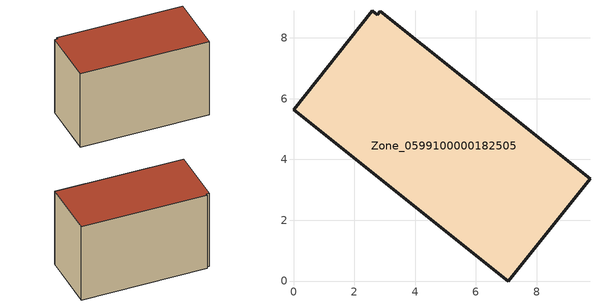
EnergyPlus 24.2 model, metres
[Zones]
Zone_0599100000182505
 floor ground (C_G): 2.86,8.87 9.76,3.37 7.07,0 0,5.64 2.59,8.89 2.76,8.76 z0.46
 wall outside (C_F): 7.07,0 9.76,3.37 2.86,8.87 2.76,8.76 2.59,8.89 0,5.64 7.07,0 z0.46:6.24
 roof outside (C_R): 9.76,3.37 2.86,8.87 2.76,8.76 2.59,8.89 0,5.64 7.07,0 z6.24
[BUILDING]
Pand.0599100000182505: North Axis=0; Terrain=City; Loads Convergence Tolerance Value=0.04; Temperature Convergence Tolerance Value=0.4; Solar Distribution=FullExterior; Maximum Number of Warmup Days=25; Minimum Number of Warmup Days=1
[Site:Location]
Rotterdam.The.Hague.AP_ZH_NLD Design_Conditions: Latitude=51.96; Longitude=4.45; Time Zone=1; Elevation=-4.5
[SITE:GROUNDTEMPERATURE:BUILDINGSURFACE]
18, 18, 18, 18, 18, 18, 18, 18, 18, 18, 18, 18
[MATERIAL] Thermal Absorptance=0.9; Solar Absorptance=0.7; Visible Absorptance=0.7
Name | Roughness | Thickness | Conductivity | Density | Specific Heat
G.TI.1946-1964 | MediumSmooth | 0.15 | 1 | 540 | 1210
F.TI.1946-1964 | Rough | 0.3 | 0.857143 | 1920 | 840
R.TI.1946-1964 | MediumRough | 0.2 | 0.277778 | 1500 | 1000
[CONSTRUCTION]
C_G: G.TI.1946-1964
C_F: F.TI.1946-1964
C_R: R.TI.1946-1964
[ZONE]
Zone_0599100000182505: Type=1; Multiplier=1; Ceiling Height=Autocalculate; Volume=Autocalculate; Floor Area=autocalculate; Part of Total Floor Area=Yes
[ZONEINFILTRATION:DESIGNFLOWRATE]
Infil_Zone_0599100000182505: Zone or ZoneList or Space or SpaceList=Zone_0599100000182505; Schedule=AlwaysOn; Design Flow Rate Calculation Method=Flow/Area; Flow Rate per Floor Area=0.003; Constant Term Coefficient=1; Temperature Term Coefficient=0; Velocity Term Coefficient=0; Velocity Squared Term Coefficient=0
[HVACTEMPLATE:ZONE:IDEALLOADSAIRSYSTEM]
Zone_0599100000182505: Maximum Heating Supply Air Temperature=50; Minimum Cooling Supply Air Temperature=13; Maximum Heating Supply Air Humidity Ratio=0.0156; Minimum Cooling Supply Air Humidity Ratio=0.0077; Heating Limit=NoLimit; Cooling Limit=NoLimit; Dehumidification Control Type=ConstantSensibleHeatRatio; Cooling Sensible Heat Ratio=0.7; Dehumidification Setpoint=60; Humidification Control Type=None; Humidification Setpoint=30; Outdoor Air Method=None; Outdoor Air Flow Rate per Person=0.00944; Outdoor Air Flow Rate per Zone Floor Area=0; Outdoor Air Flow Rate per Zone=0; Demand Controlled Ventilation Type=None; Outdoor Air Economizer Type=NoEconomizer; Heat Recovery Type=None; Sensible Heat Recovery Effectiveness=0.7; Latent Heat Recovery Effectiveness=0.65
[ZONECONTROL:THERMOSTAT]
ThermostatControl_Zone_0599100000182505: Zone or ZoneList=Zone_0599100000182505; Control Type Schedule=DualSetpointControlType; Control 1=Thermostat_Zone_0599100000182505; Temperature Difference Between Cutout And Setpoint=0
[THERMOSTATSETPOINT:DUALSETPOINT]
Thermostat_Zone_0599100000182505: Heating Setpoint Temperature Schedule=HeatingSetpoint_Zone_0599100000182505; Cooling Setpoint Temperature Schedule=CoolingSetpoint_Zone_0599100000182505
[SCHEDULE:COMPACT]
HeatingSetpoint_Zone_0599100000182505: Through: 12/31, For: AllDays, Until: 24:00, 21
CoolingSetpoint_Zone_0599100000182505: Through: 12/31, For: AllDays, Until: 24:00, 24
DualSetpointControlType: Through: 12/31, For: AllDays, Until: 24:00, 4
AlwaysOn: Through: 12/31, For: AllDays, Until: 24:00, 1
